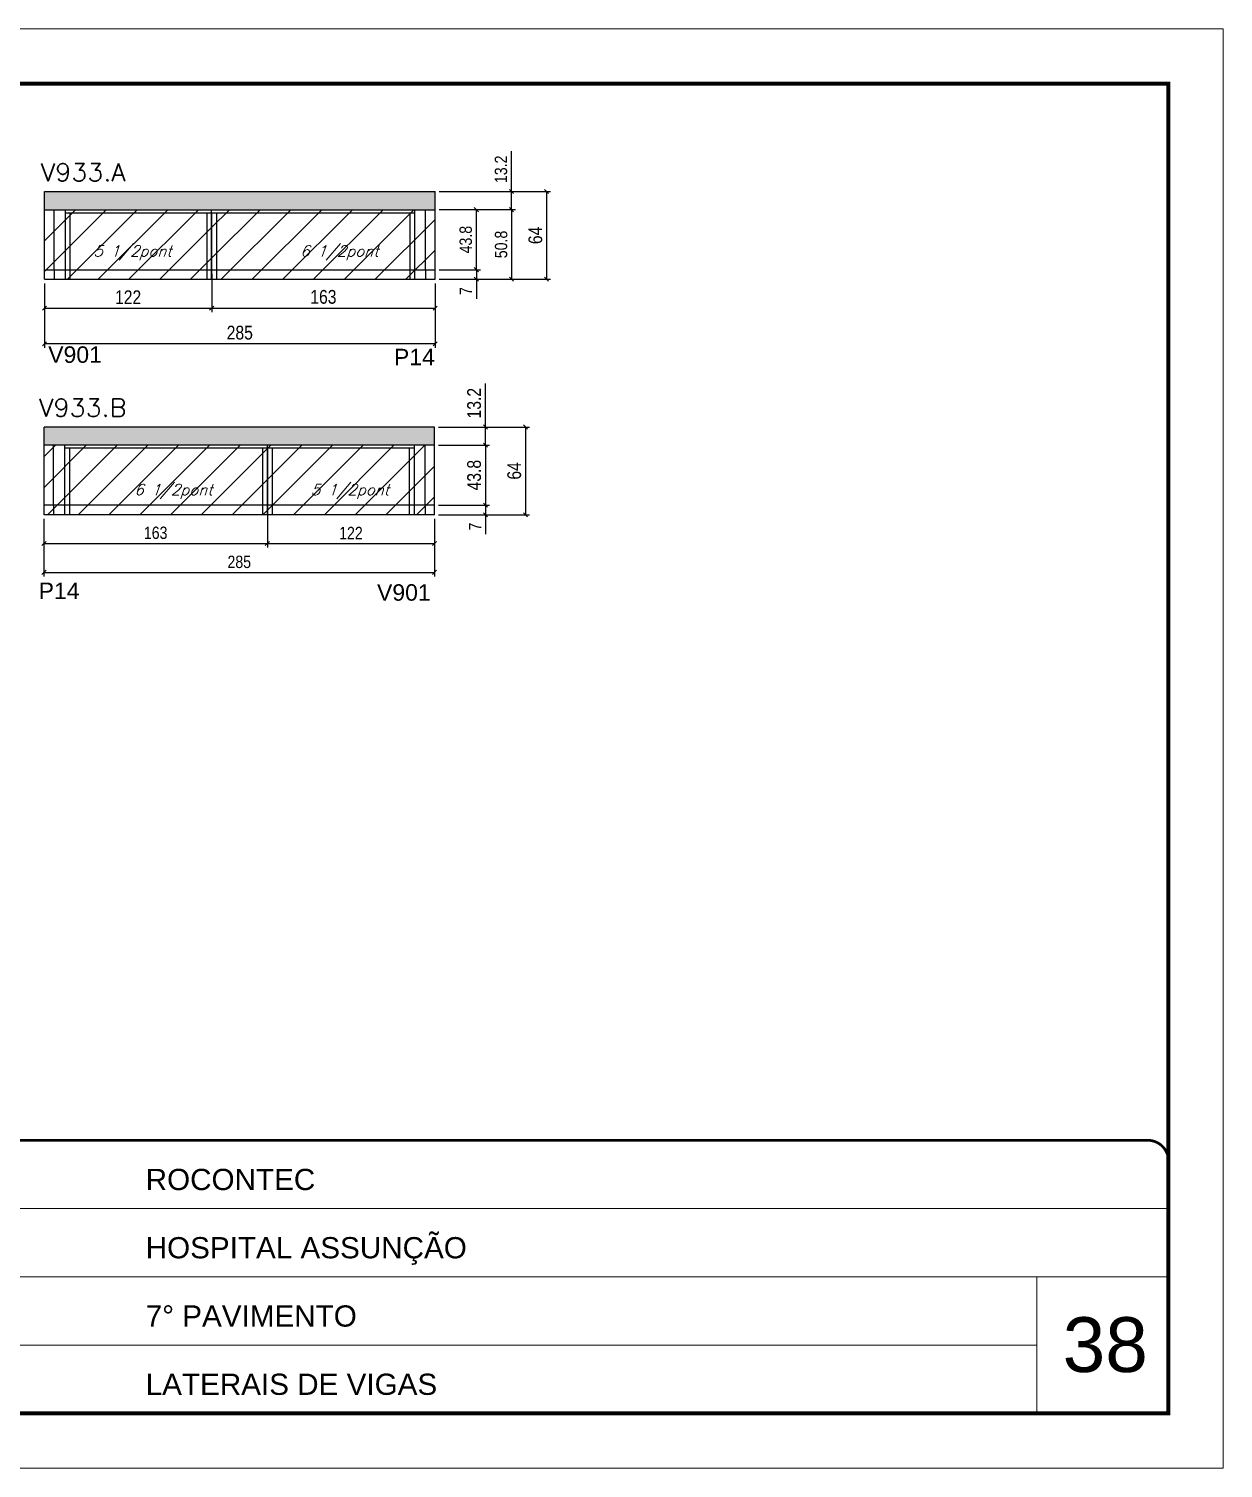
# Model space of a CAD drawing. Extents: x -20960 to -5926, y -2106 to 21915.
# Drawn here: x -10009 to -9137, y 10528 to 11578 of the extents above; entities that cross this region are included whole.
import ezdxf

# ---------------------------------------------------------------- set-up
doc = ezdxf.new("R2010")
doc.units = 0
doc.linetypes.add('CONTINUO', pattern=[0])
doc.linetypes.add('DASHED', pattern=[0.75, 0.5, -0.25])
for name, color, linetype in [('5', 5, 'Continuous'), ('COTA', 241, 'Continuous'), ('Painéis', 200, 'Continuous'), ('Reaproveitamento', 251, 'Continuous'), ('SARR_2.2x7', 40, 'Continuous'), ('SARR_3.5x7', 81, 'Continuous'), ('texto', 7, 'Continuous')]:
    doc.layers.add(name, color=color, linetype=linetype)
for name, color, linetype, lineweight in [('CARIMBO', 255, 'Continuous', 9), ('Folhas', 255, 'Continuous', 9), ('SARRAFO DE PRESSAO', 251, 'DASHED', 9), ('Texto Seção', 7, 'Continuous', 15)]:
    doc.layers.add(name, color=color, linetype=linetype, lineweight=lineweight)
doc.styles.add('ARIAL', font='arial.ttf')
doc.styles.add('COTA TECNICA', font='techl___.ttf', dxfattribs={"height": 10})
doc.styles.add('COTA TECNICA-50', font='techl___.ttf', dxfattribs={"height": 9})
doc.styles.add('REGUA-120', font='ROMANS.shx', dxfattribs={"height": 15})
doc.styles.add('Romans', font='romans.shx')
doc.styles.get("Standard").update_dxf_attribs({"font": 'arial.ttf'})
doc.dimstyles.new('COTA PAINEL-50', dxfattribs={"dimtxt": 9, "dimasz": 3, "dimexe": 3, "dimexo": 3, "dimgap": 3, "dimtad": 1, "dimdec": 1, "dimzin": 12, "dimdsep": 46, "dimtxsty": 'COTA TECNICA-50', "dimblk1": 'OBLIQUE', "dimblk2": 'OBLIQUE', "dimsah": 1, "dimcen": 0.9, "dimclrd": 4, "dimclre": 4, "dimclrt": 240, "dimadec": 1, "dimazin": 3, "dimtfac": 1, "dimtdec": 1, "dimtmove": 0, "dimatfit": 3, "dimfxl": 1, "dimtolj": 1, "dimtzin": 12, "dimarcsym": 0})
doc.dimstyles.new('PAINEL', dxfattribs={"dimtxt": 10, "dimasz": 3, "dimexe": 3, "dimexo": 3, "dimgap": 3, "dimtad": 1, "dimdec": 1, "dimzin": 12, "dimdsep": 46, "dimtxsty": 'COTA TECNICA', "dimblk1": 'OBLIQUE', "dimblk2": 'OBLIQUE', "dimsah": 1, "dimcen": 0.9, "dimclrd": 4, "dimclre": 4, "dimclrt": 240, "dimadec": 1, "dimazin": 3, "dimtfac": 1, "dimtdec": 1, "dimtmove": 0, "dimatfit": 3, "dimfxl": 1, "dimtolj": 1, "dimtzin": 12, "dimarcsym": 0})
pattern_1 = [(45, (1585, -6.191), (-11.22532, 11.22532), [])]

# ---------------------------------------------------------------- blocks, each defined once
blk = doc.blocks.new('9999999999')
at = {"color": 30, "linetype": 'CONTINUO'}
for p, q in [((98564.6, 34379.6), (99584, 34379.6)), ((98564.6, 34329.8), (99488, 34329.8)), ((99584, 34329.8), (99488, 34329.8)), ((99488, 34329.8), (99488, 34230.2)), ((98564.6, 34280), (99488, 34280))]:
    blk.add_line(p, q, dxfattribs=at)
at = {"color": 30, "linetype": 'CONTINUO', "const_width": 2}
blk.add_lwpolyline([(99584, 34230.2), (99584, 34414.4, 0.414214), (99569, 34429.4), (98229, 34429.4, 0.414214), (98214, 34414.4), (98214, 34245.2, 0.414214), (98229, 34230.2), (99584, 34230.2)], format="xyb", dxfattribs=at)
at = {"layer": 'Folhas'}
blk.add_lwpolyline([(98139, 34190.2), (99624, 34190.2), (99624, 35240.2), (98139, 35240.2)], close=True, dxfattribs=at)
at = {"layer": 'Folhas', "color": 30, "const_width": 3}
blk.add_lwpolyline([(98214, 34230.2), (99584, 34230.2), (99584, 35200.2), (98214, 35200.2)], close=True, dxfattribs=at)
at = {"color": 7, "linetype": 'Continuous', "ltscale": 5, "style": 'ARIAL'}
for s, height, p in [('ROCONTEC', 15.48, (98837.7, 34393.1)), ('HOSPITAL ASSUNÇÃO', 15.483, (98837.7, 34343.3)), ('7° PAVIMENTO', 15.483, (98837.7, 34293.5)), ('LATERAIS DE VIGAS', 15.483, (98837.7, 34243.7))]:
    blk.add_text(s, height=height, dxfattribs=at).set_placement(p)
blk = doc.blocks.new('_Oblique')
at = {"color": 0, "linetype": 'ByBlock', "lineweight": -2}
blk.add_line((-0.5, -0.5), (0.5, 0.5), dxfattribs=at)
blk = doc.blocks.new('*D1379')
at = {"layer": 'COTA', "color": 4, "lineweight": -2, "ltscale": 25, "transparency": 16777216}
for p, q in [((-9997.1, 11392.5), (-9997.1, 11345.4)), ((-9712.1, 11392.5), (-9712.1, 11345.4)), ((-9712.1, 11348.4), (-9997.1, 11348.4))]:
    blk.add_line(p, q, dxfattribs=at)
at = {"layer": 'Defpoints', "color": 0, "ltscale": 25, "transparency": 16777216}
for p in [(-9997.1, 11395.5), (-9712.1, 11395.5), (-9997.1, 11348.4)]:
    blk.add_point(p, dxfattribs=at)
at = {"layer": 'COTA', "color": 4, "lineweight": -2, "ltscale": 25, "transparency": 16777216, "xscale": 3, "yscale": 3, "zscale": 3, "rotation": 180}
blk.add_blockref('_Oblique', (-9997.1, 11348.4), dxfattribs=at)
at = {"layer": 'COTA', "color": 4, "lineweight": -2, "ltscale": 25, "transparency": 16777216, "xscale": 3, "yscale": 3, "zscale": 3}
blk.add_blockref('_Oblique', (-9712.1, 11348.4), dxfattribs=at)
at = {"layer": 'COTA', "color": 240, "ltscale": 25, "transparency": 16777216, "insert": (-9854.6, 11356.5), "char_height": 10, "attachment_point": 5, "style": 'COTA TECNICA'}
blk.add_mtext('\\A1;285', dxfattribs=at)
blk = doc.blocks.new('*D1380')
at = {"layer": 'COTA', "color": 4, "lineweight": -2, "ltscale": 25, "transparency": 16777216}
for p, q in [((-9875.1, 11399.5), (-9875.1, 11371.4)), ((-9997.1, 11374.4), (-9875.1, 11374.4)), ((-9997.1, 11372.5), (-9997.1, 11371.4))]:
    blk.add_line(p, q, dxfattribs=at)
at = {"layer": 'Defpoints', "color": 0, "ltscale": 25, "transparency": 16777216}
for p in [(-9875.1, 11402.5), (-9997.1, 11375.5), (-9875.1, 11374.4)]:
    blk.add_point(p, dxfattribs=at)
at = {"layer": 'COTA', "color": 4, "lineweight": -2, "ltscale": 25, "transparency": 16777216, "xscale": 3, "yscale": 3, "zscale": 3, "rotation": 180}
blk.add_blockref('_Oblique', (-9997.1, 11374.4), dxfattribs=at)
at = {"layer": 'COTA', "color": 4, "lineweight": -2, "ltscale": 25, "transparency": 16777216, "xscale": 3, "yscale": 3, "zscale": 3}
blk.add_blockref('_Oblique', (-9875.1, 11374.4), dxfattribs=at)
at = {"layer": 'COTA', "color": 240, "ltscale": 25, "transparency": 16777216, "insert": (-9936.1, 11382.4), "char_height": 10, "attachment_point": 5, "style": 'COTA TECNICA'}
blk.add_mtext('\\A1;122', dxfattribs=at)
blk = doc.blocks.new('*D1381')
at = {"layer": 'COTA', "color": 4, "lineweight": -2, "ltscale": 25, "transparency": 16777216}
for p, q in [((-9875.1, 11399.5), (-9875.1, 11371.4)), ((-9712.1, 11392.5), (-9712.1, 11371.4)), ((-9875.1, 11374.4), (-9712.1, 11374.4))]:
    blk.add_line(p, q, dxfattribs=at)
at = {"layer": 'Defpoints', "color": 0, "ltscale": 25, "transparency": 16777216}
for p in [(-9875.1, 11402.5), (-9712.1, 11395.5), (-9712.1, 11374.4)]:
    blk.add_point(p, dxfattribs=at)
at = {"layer": 'COTA', "color": 4, "lineweight": -2, "ltscale": 25, "transparency": 16777216, "xscale": 3, "yscale": 3, "zscale": 3, "rotation": 180}
blk.add_blockref('_Oblique', (-9875.1, 11374.4), dxfattribs=at)
at = {"layer": 'COTA', "color": 4, "lineweight": -2, "ltscale": 25, "transparency": 16777216, "xscale": 3, "yscale": 3, "zscale": 3}
blk.add_blockref('_Oblique', (-9712.1, 11374.4), dxfattribs=at)
at = {"layer": 'COTA', "color": 240, "ltscale": 25, "transparency": 16777216, "insert": (-9793.6, 11382.6), "char_height": 10, "attachment_point": 5, "style": 'COTA TECNICA'}
blk.add_mtext('\\A1;163', dxfattribs=at)
blk = doc.blocks.new('*D1585')
at = {"layer": 'COTA', "color": 4, "lineweight": -2, "transparency": 16777216}
for p, q in [((-9709.1, 11446.3), (-9679, 11446.3)), ((-9682, 11402.5), (-9682, 11446.3)), ((-9709.1, 11402.5), (-9679, 11402.5))]:
    blk.add_line(p, q, dxfattribs=at)
at = {"layer": 'Defpoints', "color": 0, "transparency": 16777216}
for p in [(-9712.1, 11446.3), (-9682, 11446.3), (-9712.1, 11402.5)]:
    blk.add_point(p, dxfattribs=at)
at = {"layer": 'COTA', "color": 4, "lineweight": -2, "transparency": 16777216, "xscale": 3, "yscale": 3, "zscale": 3}
for p, rotation in [((-9682, 11446.3), 90), ((-9682, 11402.5), 270)]:
    blk.add_blockref('_Oblique', p, dxfattribs=dict(at, rotation=rotation))
at = {"layer": 'COTA', "color": 240, "transparency": 16777216, "insert": (-9689.7, 11424.4), "char_height": 9, "attachment_point": 5, "rotation": 90, "style": 'COTA TECNICA-50'}
blk.add_mtext('\\A1;43.8', dxfattribs=at)
blk = doc.blocks.new('*D1586')
at = {"layer": 'COTA', "color": 4, "lineweight": -2, "transparency": 16777216}
for p, q in [((-9656.3, 11459.5), (-9656.3, 11488.9)), ((-9709.1, 11459.5), (-9653.3, 11459.5)), ((-9656.3, 11446.3), (-9656.3, 11459.5)), ((-9709.1, 11446.3), (-9653.3, 11446.3))]:
    blk.add_line(p, q, dxfattribs=at)
at = {"layer": 'Defpoints', "color": 0, "transparency": 16777216}
for p in [(-9712.1, 11459.5), (-9656.3, 11459.5), (-9712.1, 11446.3)]:
    blk.add_point(p, dxfattribs=at)
at = {"layer": 'COTA', "color": 4, "lineweight": -2, "transparency": 16777216, "xscale": 3, "yscale": 3, "zscale": 3}
for p, rotation in [((-9656.3, 11459.5), 90), ((-9656.3, 11446.3), 270)]:
    blk.add_blockref('_Oblique', p, dxfattribs=dict(at, rotation=rotation))
at = {"layer": 'COTA', "color": 240, "transparency": 16777216, "insert": (-9664, 11475.7), "char_height": 9, "attachment_point": 5, "rotation": 90, "style": 'COTA TECNICA-50'}
blk.add_mtext('\\A1;13.2', dxfattribs=at)
blk = doc.blocks.new('*D1587')
at = {"layer": 'COTA', "color": 4, "lineweight": -2, "ltscale": 25, "transparency": 16777216}
for p, q in [((-9709.5, 11274.5), (-9672.3, 11274.5)), ((-9675.3, 11274.5), (-9675.3, 11230.7)), ((-9709.5, 11230.7), (-9672.3, 11230.7))]:
    blk.add_line(p, q, dxfattribs=at)
at = {"layer": 'Defpoints', "color": 0, "ltscale": 25, "transparency": 16777216}
for p in [(-9712.5, 11274.5), (-9712.5, 11230.7), (-9675.3, 11230.7)]:
    blk.add_point(p, dxfattribs=at)
at = {"layer": 'COTA', "color": 4, "lineweight": -2, "ltscale": 25, "transparency": 16777216, "xscale": 3, "yscale": 3, "zscale": 3}
for p, rotation in [((-9675.3, 11274.5), 90), ((-9675.3, 11230.7), 270)]:
    blk.add_blockref('_Oblique', p, dxfattribs=dict(at, rotation=rotation))
at = {"layer": 'COTA', "color": 240, "ltscale": 25, "transparency": 16777216, "insert": (-9683.6, 11252.6), "char_height": 10, "attachment_point": 5, "rotation": 90, "style": 'COTA TECNICA'}
blk.add_mtext('\\A1;43.8', dxfattribs=at)
blk = doc.blocks.new('*D1588')
at = {"layer": 'COTA', "color": 4, "lineweight": -2, "ltscale": 25, "transparency": 16777216}
for p, q in [((-9675.3, 11287.7), (-9675.3, 11319.4)), ((-9709.5, 11287.7), (-9672.3, 11287.7)), ((-9675.3, 11274.5), (-9675.3, 11287.7)), ((-9709.5, 11274.5), (-9672.3, 11274.5))]:
    blk.add_line(p, q, dxfattribs=at)
at = {"layer": 'Defpoints', "color": 0, "ltscale": 25, "transparency": 16777216}
for p in [(-9712.5, 11287.7), (-9675.3, 11287.7), (-9712.5, 11274.5)]:
    blk.add_point(p, dxfattribs=at)
at = {"layer": 'COTA', "color": 4, "lineweight": -2, "ltscale": 25, "transparency": 16777216, "xscale": 3, "yscale": 3, "zscale": 3}
for p, rotation in [((-9675.3, 11287.7), 90), ((-9675.3, 11274.5), 270)]:
    blk.add_blockref('_Oblique', p, dxfattribs=dict(at, rotation=rotation))
at = {"layer": 'COTA', "color": 240, "ltscale": 25, "transparency": 16777216, "insert": (-9683.6, 11305.1), "char_height": 10, "attachment_point": 5, "rotation": 90, "style": 'COTA TECNICA'}
blk.add_mtext('\\A1;13.2', dxfattribs=at)
blk = doc.blocks.new('*D1589')
at = {"layer": 'COTA', "color": 4, "lineweight": -2, "ltscale": 25, "transparency": 16777216}
for p, q in [((-9709.5, 11287.7), (-9643.2, 11287.7)), ((-9646.2, 11287.7), (-9646.2, 11223.7)), ((-9709.5, 11223.7), (-9643.2, 11223.7))]:
    blk.add_line(p, q, dxfattribs=at)
at = {"layer": 'Defpoints', "color": 0, "ltscale": 25, "transparency": 16777216}
for p in [(-9712.5, 11287.7), (-9712.5, 11223.7), (-9646.2, 11223.7)]:
    blk.add_point(p, dxfattribs=at)
at = {"layer": 'COTA', "color": 4, "lineweight": -2, "ltscale": 25, "transparency": 16777216, "xscale": 3, "yscale": 3, "zscale": 3}
for p, rotation in [((-9646.2, 11287.7), 90), ((-9646.2, 11223.7), 270)]:
    blk.add_blockref('_Oblique', p, dxfattribs=dict(at, rotation=rotation))
at = {"layer": 'COTA', "color": 240, "ltscale": 25, "transparency": 16777216, "insert": (-9654.3, 11255.7), "char_height": 10, "attachment_point": 5, "rotation": 90, "style": 'COTA TECNICA'}
blk.add_mtext('\\A1;64', dxfattribs=at)
blk = doc.blocks.new('*D1590')
at = {"layer": 'COTA', "color": 4, "lineweight": -2, "transparency": 16777216}
for p, q in [((-9834.5, 11227.7), (-9834.5, 11199.8)), ((-9997.5, 11220.7), (-9997.5, 11199.8)), ((-9997.5, 11202.8), (-9834.5, 11202.8))]:
    blk.add_line(p, q, dxfattribs=at)
at = {"layer": 'Defpoints', "color": 0, "transparency": 16777216}
for p in [(-9834.5, 11230.7), (-9997.5, 11223.7), (-9834.5, 11202.8)]:
    blk.add_point(p, dxfattribs=at)
at = {"layer": 'COTA', "color": 4, "lineweight": -2, "transparency": 16777216, "xscale": 3, "yscale": 3, "zscale": 3, "rotation": 180}
blk.add_blockref('_Oblique', (-9997.5, 11202.8), dxfattribs=at)
at = {"layer": 'COTA', "color": 4, "lineweight": -2, "transparency": 16777216, "xscale": 3, "yscale": 3, "zscale": 3}
blk.add_blockref('_Oblique', (-9834.5, 11202.8), dxfattribs=at)
at = {"layer": 'COTA', "color": 240, "transparency": 16777216, "insert": (-9916, 11210.5), "char_height": 9, "attachment_point": 5, "style": 'COTA TECNICA-50'}
blk.add_mtext('\\A1;163', dxfattribs=at)
blk = doc.blocks.new('*D1383')
at = {"layer": 'COTA', "color": 4, "lineweight": -2, "transparency": 16777216}
for p, q in [((-9834.5, 11227.7), (-9834.5, 11199.8)), ((-9712.5, 11220.7), (-9712.5, 11199.8)), ((-9834.5, 11202.8), (-9712.5, 11202.8))]:
    blk.add_line(p, q, dxfattribs=at)
at = {"layer": 'Defpoints', "color": 0, "transparency": 16777216}
for p in [(-9834.5, 11230.7), (-9712.5, 11223.7), (-9712.5, 11202.8)]:
    blk.add_point(p, dxfattribs=at)
at = {"layer": 'COTA', "color": 4, "lineweight": -2, "transparency": 16777216, "xscale": 3, "yscale": 3, "zscale": 3, "rotation": 180}
blk.add_blockref('_Oblique', (-9834.5, 11202.8), dxfattribs=at)
at = {"layer": 'COTA', "color": 4, "lineweight": -2, "transparency": 16777216, "xscale": 3, "yscale": 3, "zscale": 3}
blk.add_blockref('_Oblique', (-9712.5, 11202.8), dxfattribs=at)
at = {"layer": 'COTA', "color": 240, "transparency": 16777216, "insert": (-9773.5, 11210.4), "char_height": 9, "attachment_point": 5, "style": 'COTA TECNICA-50'}
blk.add_mtext('\\A1;122', dxfattribs=at)
blk = doc.blocks.new('*D1384')
at = {"layer": 'COTA', "color": 4, "lineweight": -2, "transparency": 16777216}
for p, q in [((-9997.5, 11220.7), (-9997.5, 11178.7)), ((-9712.5, 11220.7), (-9712.5, 11178.7)), ((-9997.5, 11181.7), (-9712.5, 11181.7))]:
    blk.add_line(p, q, dxfattribs=at)
at = {"layer": 'Defpoints', "color": 0, "transparency": 16777216}
for p in [(-9997.5, 11223.7), (-9712.5, 11223.7), (-9712.5, 11181.7)]:
    blk.add_point(p, dxfattribs=at)
at = {"layer": 'COTA', "color": 4, "lineweight": -2, "transparency": 16777216, "xscale": 3, "yscale": 3, "zscale": 3, "rotation": 180}
blk.add_blockref('_Oblique', (-9997.5, 11181.7), dxfattribs=at)
at = {"layer": 'COTA', "color": 4, "lineweight": -2, "transparency": 16777216, "xscale": 3, "yscale": 3, "zscale": 3}
blk.add_blockref('_Oblique', (-9712.5, 11181.7), dxfattribs=at)
at = {"layer": 'COTA', "color": 240, "transparency": 16777216, "insert": (-9855, 11189.3), "char_height": 9, "attachment_point": 5, "style": 'COTA TECNICA-50'}
blk.add_mtext('\\A1;285', dxfattribs=at)
blk = doc.blocks.new('*D1629')
at = {"layer": 'COTA', "color": 4, "lineweight": -2, "transparency": 16777216}
for p, q in [((-9709.5, 11230.7), (-9672.3, 11230.7)), ((-9675.3, 11230.7), (-9675.3, 11223.7)), ((-9709.5, 11223.7), (-9672.3, 11223.7)), ((-9675.3, 11223.7), (-9675.3, 11209.6))]:
    blk.add_line(p, q, dxfattribs=at)
at = {"layer": 'Defpoints', "color": 0, "transparency": 16777216}
for p in [(-9712.5, 11230.7), (-9712.5, 11223.7), (-9675.3, 11223.7)]:
    blk.add_point(p, dxfattribs=at)
at = {"layer": 'COTA', "color": 4, "lineweight": -2, "transparency": 16777216, "xscale": 3, "yscale": 3, "zscale": 3}
for p, rotation in [((-9675.3, 11230.7), 90), ((-9675.3, 11223.7), 270)]:
    blk.add_blockref('_Oblique', p, dxfattribs=dict(at, rotation=rotation))
at = {"layer": 'COTA', "color": 240, "transparency": 16777216, "insert": (-9682.9, 11215.1), "char_height": 9, "attachment_point": 5, "rotation": 90, "style": 'COTA TECNICA-50'}
blk.add_mtext('\\A1;7', dxfattribs=at)
blk = doc.blocks.new('*D1630')
at = {"layer": 'COTA', "color": 4, "lineweight": -2, "transparency": 16777216}
for p, q in [((-9709.1, 11402.5), (-9679, 11402.5)), ((-9709.1, 11395.5), (-9679, 11395.5)), ((-9682, 11402.5), (-9682, 11395.5)), ((-9682, 11395.5), (-9682, 11381.3))]:
    blk.add_line(p, q, dxfattribs=at)
at = {"layer": 'Defpoints', "color": 0, "transparency": 16777216}
for p in [(-9712.1, 11402.5), (-9712.1, 11395.5), (-9682, 11395.5)]:
    blk.add_point(p, dxfattribs=at)
at = {"layer": 'COTA', "color": 4, "lineweight": -2, "transparency": 16777216, "xscale": 3, "yscale": 3, "zscale": 3}
for p, rotation in [((-9682, 11402.5), 90), ((-9682, 11395.5), 270)]:
    blk.add_blockref('_Oblique', p, dxfattribs=dict(at, rotation=rotation))
at = {"layer": 'COTA', "color": 240, "transparency": 16777216, "insert": (-9689.6, 11386.9), "char_height": 9, "attachment_point": 5, "rotation": 90, "style": 'COTA TECNICA-50'}
blk.add_mtext('\\A1;7', dxfattribs=at)
blk = doc.blocks.new('*D1631')
at = {"layer": 'COTA', "color": 4, "lineweight": -2, "transparency": 16777216}
for p, q in [((-9709.1, 11446.3), (-9653.3, 11446.3)), ((-9656.3, 11446.3), (-9656.3, 11395.5)), ((-9709.1, 11395.5), (-9653.3, 11395.5))]:
    blk.add_line(p, q, dxfattribs=at)
at = {"layer": 'Defpoints', "color": 0, "transparency": 16777216}
for p in [(-9712.1, 11446.3), (-9712.1, 11395.5), (-9656.3, 11395.5)]:
    blk.add_point(p, dxfattribs=at)
at = {"layer": 'COTA', "color": 4, "lineweight": -2, "transparency": 16777216, "xscale": 3, "yscale": 3, "zscale": 3}
for p, rotation in [((-9656.3, 11446.3), 90), ((-9656.3, 11395.5), 270)]:
    blk.add_blockref('_Oblique', p, dxfattribs=dict(at, rotation=rotation))
at = {"layer": 'COTA', "color": 240, "transparency": 16777216, "insert": (-9663.9, 11420.9), "char_height": 9, "attachment_point": 5, "rotation": 90, "style": 'COTA TECNICA-50'}
blk.add_mtext('\\A1;50.8', dxfattribs=at)
blk = doc.blocks.new('*D1492')
at = {"layer": 'COTA', "color": 4, "lineweight": -2, "ltscale": 25, "transparency": 16777216}
for p, q in [((-9709.1, 11459.5), (-9627.8, 11459.5)), ((-9630.8, 11459.5), (-9630.8, 11395.5)), ((-9709.1, 11395.5), (-9627.8, 11395.5))]:
    blk.add_line(p, q, dxfattribs=at)
at = {"layer": 'Defpoints', "color": 0, "ltscale": 25, "transparency": 16777216}
for p in [(-9712.1, 11459.5), (-9712.1, 11395.5), (-9630.8, 11395.5)]:
    blk.add_point(p, dxfattribs=at)
at = {"layer": 'COTA', "color": 4, "lineweight": -2, "ltscale": 25, "transparency": 16777216, "xscale": 3, "yscale": 3, "zscale": 3}
for p, rotation in [((-9630.8, 11459.5), 90), ((-9630.8, 11395.5), 270)]:
    blk.add_blockref('_Oblique', p, dxfattribs=dict(at, rotation=rotation))
at = {"layer": 'COTA', "color": 240, "ltscale": 25, "transparency": 16777216, "insert": (-9638.9, 11427.5), "char_height": 10, "attachment_point": 5, "rotation": 90, "style": 'COTA TECNICA'}
blk.add_mtext('\\A1;64', dxfattribs=at)

msp = doc.modelspace()

# ---------------------------------------------------------------- hatches: boundary and pattern name
at = {"layer": 'COTA', "linetype": 'ByBlock'}
h = msp.add_hatch(dxfattribs=at)
h.set_pattern_fill('AR-CONC', color=256, scale=0.03)
h.set_pattern_definition([(50, (-3183.5, -5749.0664), (5.4655401, -0.4781726), [0.5715, -6.2865]), (355, (-3183.5, -5749.0664), (-1.0573026, 5.7317054), [0.4572, -5.0292175]), (100.451445, (-3183.0445, -5749.106), (4.4082374, 5.2535326), [0.4857003, -5.3427073]), (46.1842, (-3183.5, -5747.5424), (8.1323712, -1.2612698), [0.85725, -9.42975]), (96.63556, (-3182.822, -5747.6475), (7.122124, 7.4227837), [0.7285507, -8.0140682]), (351.18415, (-3183.5, -5747.542), (7.122124, 7.4227837), [0.685799, -7.543792]), (21, (-3182.738, -5747.9234), (4.5484317, -3.067956), [0.5715, -6.2865]), (326, (-3182.738, -5747.9234), (1.8540609, 5.525639), [0.4572, -5.0292]), (71.451445, (-3182.359, -5748.179), (6.4024926, 2.457683), [0.4857003, -5.3426981]), (37.5, (-3183.5, -5749.0664), (0.0926581, 2.53665117), [0, -4.96824, 0, -5.1054, 0, -5.04825]), (7.5, (-3183.5, -5749.0664), (2.00458988, 3.00541724), [0, -2.91084, 0, -4.85394, 0, -1.92405]), (327.5, (-3185.1993, -5749.0664), (4.06771786, -0.17186232), [0, -1.905, 0, -5.9436, 0, -7.8867]), (317.5, (-3185.9613, -5749.0664), (4.44387544, 0.7627947), [0, -2.4765, 0, -3.94716, 0, -5.6007])])
h.paths.add_polyline_path([(-9712.13, 11446.26), (-9712.13, 11459.46), (-9997.13, 11459.46), (-9997.13, 11446.26)])
h = msp.add_hatch(dxfattribs=at)
h.set_pattern_fill('AR-CONC', color=256, scale=0.03)
h.set_pattern_definition([(50, (1585, -6.191), (5.4655401, -0.4781726), [0.5715, -6.2865]), (355, (1585, -6.191), (-1.0573026, 5.7317054), [0.4572, -5.0292175]), (100.451445, (1585.4555, -6.2307), (4.4082374, 5.2535326), [0.4857003, -5.3427073]), (46.1842, (1585, -4.667), (8.1323712, -1.2612698), [0.85725, -9.42975]), (96.63556, (1585.678, -4.772), (7.122124, 7.4227837), [0.7285507, -8.0140682]), (351.18415, (1585, -4.667), (7.122124, 7.4227837), [0.685799, -7.543792]), (21, (1585.762, -5.048), (4.5484317, -3.067956), [0.5715, -6.2865]), (326, (1585.762, -5.048), (1.8540609, 5.525639), [0.4572, -5.0292]), (71.451445, (1586.141, -5.3035), (6.4024926, 2.457683), [0.4857003, -5.3426981]), (37.5, (1585, -6.1908), (0.0926581, 2.53665117), [0, -4.96824, 0, -5.1054, 0, -5.04825]), (7.5, (1585, -6.1908), (2.00458988, 3.00541724), [0, -2.91084, 0, -4.85394, 0, -1.92405]), (327.5, (1583.3007, -6.1908), (4.06771786, -0.17186232), [0, -1.905, 0, -5.9436, 0, -7.8867]), (317.5, (1582.5387, -6.191), (4.44387544, 0.7627947), [0, -2.4765, 0, -3.94716, 0, -5.6007])])
h.paths.add_polyline_path([(-9712.45, 11287.71), (-9997.45, 11287.71), (-9997.45, 11274.51), (-9712.45, 11274.51)])
at = {"layer": 'Reaproveitamento', "transparency": 33554684}
h = msp.add_hatch(dxfattribs=at)
h.set_pattern_fill('ANSI31', color=256, scale=5)
h.set_pattern_definition(pattern_1)
h.paths.add_polyline_path([(-9997.13, 11446.26), (-9997.13, 11395.46), (-9875.13, 11395.46), (-9875.13, 11446.26)])
h = msp.add_hatch(dxfattribs=at)
h.set_pattern_fill('ANSI31', color=256, scale=5)
h.set_pattern_definition(pattern_1)
h.paths.add_polyline_path([(-9712.13, 11395.46), (-9712.13, 11446.26), (-9875.13, 11446.26), (-9875.13, 11395.46)])
h = msp.add_hatch(dxfattribs=at)
h.set_pattern_fill('ANSI31', color=256, scale=5)
h.set_pattern_definition(pattern_1)
h.paths.add_polyline_path([(-9834.45, 11223.71), (-9834.45, 11274.51), (-9997.45, 11274.51), (-9997.45, 11223.71)])
h = msp.add_hatch(dxfattribs=at)
h.set_pattern_fill('ANSI31', color=256, scale=5)
h.set_pattern_definition(pattern_1)
h.paths.add_polyline_path([(-9834.45, 11274.51), (-9834.45, 11223.71), (-9712.45, 11223.71), (-9712.45, 11274.51)])

# ---------------------------------------------------------------- linework, layer by layer
at = {"layer": 'COTA', "linetype": 'ByBlock'}
for p, q in [((-9997.13, 11459.46), (-9712.13, 11459.46)), ((-9997.13, 11446.26), (-9997.13, 11459.46)), ((-9712.13, 11446.26), (-9712.13, 11459.46)), ((-9712.45, 11287.71), (-9997.45, 11287.71)), ((-9997.45, 11274.51), (-9997.45, 11287.71)), ((-9712.45, 11274.51), (-9712.45, 11287.71))]:
    msp.add_line(p, q, dxfattribs=at)
at = {"layer": 'Painéis'}
for p, q in [((-9997.13, 11446.26), (-9712.13, 11446.26)), ((-9997.13, 11402.46), (-9712.13, 11402.46)), ((-9997.13, 11395.46), (-9712.13, 11395.46)), ((-9712.45, 11274.51), (-9997.45, 11274.51)), ((-9712.45, 11230.71), (-9997.45, 11230.71)), ((-9712.45, 11223.71), (-9997.45, 11223.71))]:
    msp.add_line(p, q, dxfattribs=at)
at = {"layer": 'Painéis', "ltscale": 25}
for p, q in [((-9997.13, 11395.46), (-9997.13, 11446.26)), ((-9875.13, 11395.46), (-9875.13, 11446.26)), ((-9712.13, 11395.46), (-9712.13, 11446.26)), ((-9997.45, 11223.71), (-9997.45, 11274.51)), ((-9834.45, 11223.71), (-9834.45, 11274.51)), ((-9712.45, 11223.71), (-9712.45, 11274.51))]:
    msp.add_line(p, q, dxfattribs=at)
at = {"layer": 'SARR_2.2x7', "linetype": 'Continuous'}
for p, q in [((-9990.13, 11402.46), (-9990.13, 11446.26)), ((-9719.13, 11402.46), (-9719.13, 11446.26)), ((-9982.13, 11444.06), (-9875.13, 11444.06)), ((-9875.13, 11444.06), (-9727.13, 11444.06)), ((-9990.13, 11402.46), (-9990.13, 11395.46)), ((-9719.13, 11402.46), (-9719.13, 11395.46)), ((-9990.45, 11230.71), (-9990.45, 11274.51)), ((-9834.45, 11272.31), (-9982.45, 11272.31)), ((-9727.45, 11272.31), (-9834.45, 11272.31)), ((-9719.45, 11230.71), (-9719.45, 11274.51)), ((-9990.45, 11230.71), (-9990.45, 11223.71)), ((-9719.45, 11230.71), (-9719.45, 11223.71))]:
    msp.add_line(p, q, dxfattribs=at)
at = {"layer": 'SARR_3.5x7'}
for p, q in [((-9982.13, 11446.26), (-9982.13, 11395.46)), ((-9727.13, 11446.26), (-9727.13, 11395.46)), ((-9978.63, 11444.06), (-9978.63, 11395.46)), ((-9878.63, 11444.06), (-9878.63, 11395.46)), ((-9875.13, 11444.06), (-9875.13, 11395.46)), ((-9871.63, 11444.06), (-9871.63, 11395.46)), ((-9730.63, 11444.06), (-9730.63, 11395.46)), ((-9982.13, 11395.46), (-9978.63, 11395.46)), ((-9878.63, 11395.46), (-9871.63, 11395.46)), ((-9730.63, 11395.46), (-9727.13, 11395.46)), ((-9982.45, 11274.51), (-9982.45, 11223.71)), ((-9978.95, 11272.31), (-9978.95, 11223.71)), ((-9837.95, 11272.31), (-9837.95, 11223.71)), ((-9834.45, 11272.31), (-9834.45, 11223.71)), ((-9830.95, 11272.31), (-9830.95, 11223.71)), ((-9730.95, 11272.31), (-9730.95, 11223.71)), ((-9727.45, 11274.51), (-9727.45, 11223.71)), ((-9978.95, 11223.71), (-9982.45, 11223.71)), ((-9830.95, 11223.71), (-9837.95, 11223.71)), ((-9727.45, 11223.71), (-9730.95, 11223.71))]:
    msp.add_line(p, q, dxfattribs=at)

# ---------------------------------------------------------------- block references
at = {"layer": 'SARRAFO DE PRESSAO', "color": 6, "linetype": 'ByBlock'}
msp.add_blockref('9999999999', (-108760.98, -23661.99), dxfattribs=at)

# ---------------------------------------------------------------- texts
at = {"layer": '5', "linetype": 'Continuous'}
for s, rotation, p in [('V901', 359.99996, (-9994.39, 11334.56)), ('P14', 359.99996, (-9742.1, 11332.78)), ('P14', 0.00004, (-10001.38, 11162.25)), ('V901', 0.00004, (-9754.46, 11161.03))]:
    msp.add_text(s, height=12, rotation=rotation, dxfattribs=at).set_placement(p)
at = {"layer": 'CARIMBO', "style": 'ARIAL'}
msp.add_text('38', height=40, dxfattribs=at).set_placement((-9254.14, 10598.36))
at = {"layer": 'texto', "color": 2, "char_height": 8, "attachment_point": 5, "style": 'Romans'}
for s, insert in [('{\\Q19;\\C256;5 1/2pont}', (-9932.85, 11414.82)), ('{\\Q19;\\C256;6 1/2pont}', (-9781.9, 11414.82)), ('{\\Q19;\\C256;6 1/2pont}', (-9903.01, 11240.74)), ('{\\Q19;\\C256;5 1/2pont}', (-9774.19, 11240.74))]:
    msp.add_mtext(s, dxfattribs=dict(at, insert=insert))
at = {"layer": 'Texto Seção', "style": 'REGUA-120', "width": 1.05}
for s, p in [('V933.A', (-9999.8, 11467.07)), ('V933.B', (-10001.05, 11295.33))]:
    msp.add_text(s, height=13, dxfattribs=at).set_placement(p)

# ---------------------------------------------------------------- dimensions: what is measured, and where the dimension line sits
at = {"layer": 'COTA'}
for base, p1, p2, picture, middle in [((-9656.28, 11459.46), (-9712.13, 11446.26), (-9712.13, 11459.46), '*D1586', (-9663.98, 11475.69)), ((-9681.99, 11446.26), (-9712.13, 11402.46), (-9712.13, 11446.26), '*D1585', (-9689.71, 11424.36)), ((-9656.28, 11395.46), (-9712.13, 11446.26), (-9712.13, 11395.46), '*D1631', (-9663.9, 11420.86)), ((-9681.99, 11395.46), (-9712.13, 11402.46), (-9712.13, 11395.46), '*D1630', (-9689.56, 11386.88)), ((-9675.35, 11223.71), (-9712.45, 11230.71), (-9712.45, 11223.71), '*D1629', (-9682.91, 11215.13))]:
    dim = msp.add_linear_dim(base=base, p1=p1, p2=p2, angle=90, dimstyle='COTA PAINEL-50', dxfattribs=at)
    dim.commit()
    dim.dimension.update_dxf_attribs({"geometry": picture, "text_midpoint": middle})
at = {"layer": 'COTA', "ltscale": 25}
for base, p1, p2, picture, middle in [((-9630.84, 11395.46), (-9712.13, 11459.46), (-9712.13, 11395.46), '*D1492', (-9638.94, 11427.46)), ((-9675.35, 11287.71), (-9712.45, 11274.51), (-9712.45, 11287.71), '*D1588', (-9683.57, 11305.08)), ((-9646.16, 11223.71), (-9712.45, 11287.71), (-9712.45, 11223.71), '*D1589', (-9654.27, 11255.71)), ((-9675.35, 11230.71), (-9712.45, 11274.51), (-9712.45, 11230.71), '*D1587', (-9683.59, 11252.61))]:
    dim = msp.add_linear_dim(base=base, p1=p1, p2=p2, angle=90, dimstyle='PAINEL', dxfattribs=at)
    dim.commit()
    dim.dimension.update_dxf_attribs({"geometry": picture, "text_midpoint": middle})
for base, p1, p2, picture, middle in [((-9875.13, 11374.37), (-9997.13, 11375.46), (-9875.13, 11402.46), '*D1380', (-9936.13, 11382.43)), ((-9997.13, 11348.38), (-9712.13, 11395.46), (-9997.13, 11395.46), '*D1379', (-9854.63, 11356.51))]:
    dim = msp.add_linear_dim(base=base, p1=p1, p2=p2, dimstyle='PAINEL', dxfattribs=at)
    dim.commit()
    dim.dimension.update_dxf_attribs({"geometry": picture, "text_midpoint": middle})
dim = msp.add_linear_dim(base=(-9712.13, 11374.37), p1=(-9875.13, 11402.46), p2=(-9712.13, 11395.46), dimstyle='PAINEL', override={"dimtmove": 1}, dxfattribs=at)
dim.commit()
dim.dimension.update_dxf_attribs({"geometry": '*D1381', "text_midpoint": (-9793.63, 11382.59)})
at = {"layer": 'COTA', "color": 1}
for base, p1, p2, picture, middle in [((-9834.45, 11202.8), (-9997.45, 11223.71), (-9834.45, 11230.71), '*D1590', (-9915.95, 11210.5)), ((-9712.45, 11202.8), (-9834.45, 11230.71), (-9712.45, 11223.71), '*D1383', (-9773.45, 11210.35)), ((-9712.45, 11181.7), (-9997.45, 11223.71), (-9712.45, 11223.71), '*D1384', (-9854.95, 11189.32))]:
    dim = msp.add_linear_dim(base=base, p1=p1, p2=p2, dimstyle='COTA PAINEL-50', dxfattribs=at)
    dim.commit()
    dim.dimension.update_dxf_attribs({"geometry": picture, "text_midpoint": middle})

doc.saveas('drawing.dxf')
